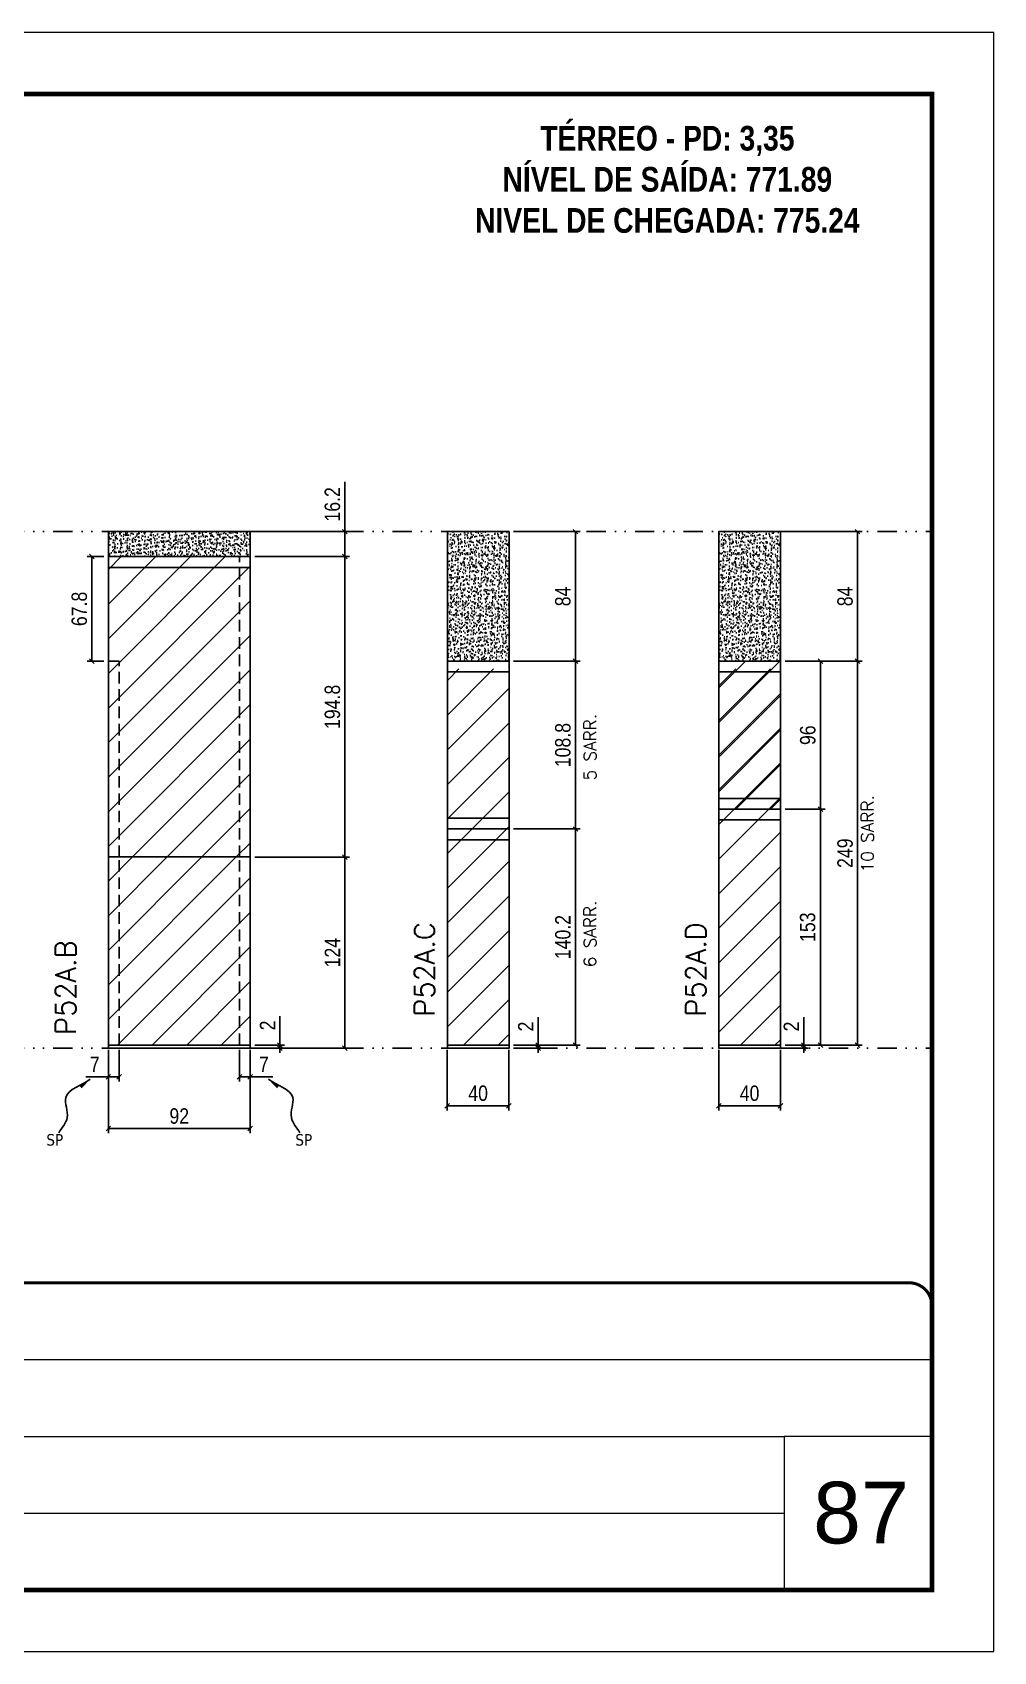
# Model space of a CAD drawing. Extents: x 2949 to 9203, y -16089 to 12527.
# Drawn here: x 6994 to 7618, y -12643 to -11593 of the extents above; entities that cross this region are included whole.
import ezdxf

# ---------------------------------------------------------------- set-up
doc = ezdxf.new("R2010")
doc.units = 0
for name, pattern in [('CONTINUO', [0]), ('DASHED', [0.75, 0.5, -0.25]), ('DIVIDE2', [0.625, 0.25, -0.125, 0, -0.125, 0, -0.125]), ('HIDDEN', [0.375, 0.25, -0.125])]:
    doc.linetypes.add(name, pattern=pattern)
for name, color, linetype, lineweight in [('CARIMBO', 255, 'Continuous', 9), ('Folhas', 255, 'Continuous', 9), ('Hachura', 251, 'Continuous', 9), ('SARRAFO DE PRESSAO', 251, 'DASHED', 9), ('Texto Seção', 7, 'Continuous', 15)]:
    doc.layers.add(name, color=color, linetype=linetype, lineweight=lineweight)
for name, color, linetype in [('COTA', 241, 'Continuous'), ('NOMENCLATURA', 7, 'Continuous'), ('Nível', 160, 'Continuous'), ('Painéis', 200, 'Continuous'), ('Romaneio', 10, 'Continuous'), ('SARR_2.2x7', 40, 'Continuous'), ('Sarrafo de Pressão', 42, 'HIDDEN'), ('texto', 7, 'Continuous')]:
    doc.layers.add(name, color=color, linetype=linetype)
doc.styles.add('ARIAL', font='arial.ttf')
doc.styles.add('COTA TECNICA', font='techl___.ttf', dxfattribs={"height": 10})
doc.styles.add('COTA TECNICA-50', font='techl___.ttf', dxfattribs={"height": 10})
doc.styles.add('REGUA-120', font='ROMANS.shx', dxfattribs={"height": 15})
doc.styles.add('ROMANC', font='techb___.ttf', dxfattribs={"height": 2.5})
doc.styles.add('ROMANS', font='romans.shx')
doc.styles.get("Standard").update_dxf_attribs({"font": 'arial.ttf'})
doc.dimstyles.new('COTA PAINEL-50', dxfattribs={"dimtxt": 10, "dimasz": 3, "dimexe": 3, "dimexo": 3, "dimgap": 3, "dimtad": 1, "dimdec": 1, "dimzin": 12, "dimdsep": 46, "dimtxsty": 'COTA TECNICA-50', "dimblk1": 'OBLIQUE', "dimblk2": 'OBLIQUE', "dimsah": 1, "dimcen": 0.9, "dimclrd": 4, "dimclre": 4, "dimclrt": 240, "dimadec": 1, "dimazin": 3, "dimtfac": 1, "dimtdec": 1, "dimtmove": 0, "dimatfit": 3, "dimfxl": 1, "dimtolj": 1, "dimtzin": 12, "dimarcsym": 0})
doc.dimstyles.new('PAINEL', dxfattribs={"dimtxt": 10, "dimasz": 3, "dimexe": 3, "dimexo": 3, "dimgap": 3, "dimtad": 1, "dimdec": 1, "dimzin": 12, "dimdsep": 46, "dimtxsty": 'COTA TECNICA', "dimblk1": 'OBLIQUE', "dimblk2": 'OBLIQUE', "dimsah": 1, "dimcen": 0.9, "dimclrd": 4, "dimclre": 4, "dimclrt": 240, "dimadec": 1, "dimazin": 3, "dimtfac": 1, "dimtdec": 1, "dimtmove": 0, "dimatfit": 3, "dimfxl": 1, "dimtolj": 1, "dimtzin": 12, "dimarcsym": 0})
doc.dimstyles.get("Standard").update_dxf_attribs({"dimtxt": 0.18, "dimasz": 0.18, "dimexe": 0.18, "dimexo": 0.0625, "dimgap": 0.09, "dimtad": 0, "dimtih": 1, "dimtoh": 1, "dimdec": 4, "dimzin": 0, "dimdsep": 46, "dimtxsty": 'Standard', "dimcen": 0.09, "dimadec": 0, "dimazin": 0, "dimtfac": 1, "dimtdec": 4, "dimtofl": 0, "dimtmove": 0, "dimatfit": 3, "dimfxl": 1, "dimtolj": 1, "dimtzin": 0, "dimarcsym": 0})
pattern_1 = [(45, (-127683.967, -38793.522), (-11.2253202, 11.2253202), [])]

# ---------------------------------------------------------------- blocks, each defined once
blk = doc.blocks.new('9999999999')
at = {"color": 30, "linetype": 'CONTINUO'}
for p, q in [((98564.6, 34379.6), (99584, 34379.6)), ((98564.6, 34329.8), (99488, 34329.8)), ((99584, 34329.8), (99488, 34329.8)), ((99488, 34329.8), (99488, 34230.2)), ((98564.6, 34280), (99488, 34280))]:
    blk.add_line(p, q, dxfattribs=at)
at = {"color": 30, "linetype": 'CONTINUO', "const_width": 2}
blk.add_lwpolyline([(99584, 34230.2), (99584, 34414.4, 0.414214), (99569, 34429.4), (98229, 34429.4, 0.414214), (98214, 34414.4), (98214, 34245.2, 0.414214), (98229, 34230.2), (99584, 34230.2)], format="xyb", dxfattribs=at)
at = {"layer": 'Folhas'}
blk.add_lwpolyline([(98139, 34190.2), (99624, 34190.2), (99624, 35240.2), (98139, 35240.2)], close=True, dxfattribs=at)
at = {"layer": 'Folhas', "color": 30, "const_width": 3}
blk.add_lwpolyline([(98214, 34230.2), (99584, 34230.2), (99584, 35200.2), (98214, 35200.2)], close=True, dxfattribs=at)
blk = doc.blocks.new('_Oblique')
at = {"color": 0, "linetype": 'ByBlock', "lineweight": -2}
blk.add_line((-0.5, -0.5), (0.5, 0.5), dxfattribs=at)
blk = doc.blocks.new('*D3089')
at = {"layer": 'COTA', "color": 4, "lineweight": -2, "transparency": 16777216}
for p, q in [((7263.1, -12253.1), (7263.1, -12292.4)), ((7303.1, -12253.1), (7303.1, -12292.4)), ((7263.1, -12289.4), (7303.1, -12289.4))]:
    blk.add_line(p, q, dxfattribs=at)
at = {"layer": 'Defpoints', "color": 0, "transparency": 16777216}
for p in [(7263.1, -12250.1), (7303.1, -12250.1), (7303.1, -12289.4)]:
    blk.add_point(p, dxfattribs=at)
at = {"layer": 'COTA', "color": 4, "lineweight": -2, "transparency": 16777216, "xscale": 3, "yscale": 3, "zscale": 3, "rotation": 180}
blk.add_blockref('_Oblique', (7263.1, -12289.4), dxfattribs=at)
at = {"layer": 'COTA', "color": 4, "lineweight": -2, "transparency": 16777216, "xscale": 3, "yscale": 3, "zscale": 3}
blk.add_blockref('_Oblique', (7303.1, -12289.4), dxfattribs=at)
at = {"layer": 'COTA', "color": 240, "transparency": 16777216, "insert": (7283.1, -12281.3), "char_height": 10, "attachment_point": 5, "style": 'COTA TECNICA'}
blk.add_mtext('\\A1;40', dxfattribs=at)
blk = doc.blocks.new('*D3090')
at = {"layer": 'COTA', "color": 4, "lineweight": -2, "transparency": 16777216}
for p, q in [((7322, -12250.1), (7322, -12231.9)), ((7306.1, -12250.1), (7325, -12250.1)), ((7306.1, -12252.1), (7325, -12252.1)), ((7322, -12252.1), (7322, -12250.1)), ((7322, -12252.1), (7322, -12255.1))]:
    blk.add_line(p, q, dxfattribs=at)
at = {"layer": 'Defpoints', "color": 0, "transparency": 16777216}
for p in [(7303.1, -12250.1), (7303.1, -12252.1), (7322, -12250.1)]:
    blk.add_point(p, dxfattribs=at)
at = {"layer": 'COTA', "color": 4, "lineweight": -2, "transparency": 16777216, "xscale": 3, "yscale": 3, "zscale": 3}
for p, rotation in [((7322, -12250.1), 270), ((7322, -12252.1), 90)]:
    blk.add_blockref('_Oblique', p, dxfattribs=dict(at, rotation=rotation))
at = {"layer": 'COTA', "color": 240, "transparency": 16777216, "insert": (7314, -12238), "char_height": 10, "attachment_point": 5, "rotation": 90, "style": 'COTA TECNICA-50'}
blk.add_mtext('\\A1;2', dxfattribs=at)
blk = doc.blocks.new('*D3102')
at = {"layer": 'COTA', "color": 4, "linetype": 'ByBlock', "lineweight": -2, "transparency": 16777216}
for p, q in [((7306.1, -12109.9), (7349.2, -12109.9)), ((7346.2, -12250.1), (7346.2, -12109.9)), ((7306.1, -12250.1), (7349.2, -12250.1))]:
    blk.add_line(p, q, dxfattribs=at)
at = {"layer": 'Defpoints', "color": 0, "linetype": 'ByBlock', "transparency": 16777216}
for p in [(7303.1, -12109.9), (7346.2, -12109.9), (7303.1, -12250.1)]:
    blk.add_point(p, dxfattribs=at)
at = {"layer": 'COTA', "color": 4, "linetype": 'ByBlock', "lineweight": -2, "transparency": 16777216, "xscale": 3, "yscale": 3, "zscale": 3}
for p, rotation in [((7346.2, -12109.9), 90), ((7346.2, -12250.1), 270)]:
    blk.add_blockref('_Oblique', p, dxfattribs=dict(at, rotation=rotation))
at = {"layer": 'COTA', "color": 240, "linetype": 'ByBlock', "transparency": 16777216, "insert": (7338.1, -12180), "char_height": 10, "attachment_point": 5, "rotation": 90, "style": 'COTA TECNICA'}
blk.add_mtext('\\A1;140.2', dxfattribs=at)
blk = doc.blocks.new('*D3091')
at = {"layer": 'COTA', "color": 4, "lineweight": -2, "transparency": 16777216}
for p, q in [((7439.2, -12253.1), (7439.2, -12292.4)), ((7479.2, -12253.1), (7479.2, -12292.4)), ((7439.2, -12289.4), (7479.2, -12289.4))]:
    blk.add_line(p, q, dxfattribs=at)
at = {"layer": 'Defpoints', "color": 0, "transparency": 16777216}
for p in [(7439.2, -12250.1), (7479.2, -12250.1), (7479.2, -12289.4)]:
    blk.add_point(p, dxfattribs=at)
at = {"layer": 'COTA', "color": 4, "lineweight": -2, "transparency": 16777216, "xscale": 3, "yscale": 3, "zscale": 3, "rotation": 180}
blk.add_blockref('_Oblique', (7439.2, -12289.4), dxfattribs=at)
at = {"layer": 'COTA', "color": 4, "lineweight": -2, "transparency": 16777216, "xscale": 3, "yscale": 3, "zscale": 3}
blk.add_blockref('_Oblique', (7479.2, -12289.4), dxfattribs=at)
at = {"layer": 'COTA', "color": 240, "transparency": 16777216, "insert": (7459.2, -12281.3), "char_height": 10, "attachment_point": 5, "style": 'COTA TECNICA'}
blk.add_mtext('\\A1;40', dxfattribs=at)
blk = doc.blocks.new('*D3092')
at = {"layer": 'COTA', "color": 4, "lineweight": -2, "transparency": 16777216}
for p, q in [((7494.3, -12250.1), (7494.3, -12231.9)), ((7482.2, -12250.1), (7497.3, -12250.1)), ((7482.2, -12252.1), (7497.3, -12252.1)), ((7494.3, -12252.1), (7494.3, -12250.1)), ((7494.3, -12252.1), (7494.3, -12255.1))]:
    blk.add_line(p, q, dxfattribs=at)
at = {"layer": 'Defpoints', "color": 0, "transparency": 16777216}
for p in [(7479.2, -12250.1), (7479.2, -12252.1), (7494.3, -12250.1)]:
    blk.add_point(p, dxfattribs=at)
at = {"layer": 'COTA', "color": 4, "lineweight": -2, "transparency": 16777216, "xscale": 3, "yscale": 3, "zscale": 3}
for p, rotation in [((7494.3, -12250.1), 270), ((7494.3, -12252.1), 90)]:
    blk.add_blockref('_Oblique', p, dxfattribs=dict(at, rotation=rotation))
at = {"layer": 'COTA', "color": 240, "transparency": 16777216, "insert": (7486.3, -12238), "char_height": 10, "attachment_point": 5, "rotation": 90, "style": 'COTA TECNICA-50'}
blk.add_mtext('\\A1;2', dxfattribs=at)
blk = doc.blocks.new('*D3103')
at = {"layer": 'COTA', "color": 4, "linetype": 'ByBlock', "lineweight": -2, "transparency": 16777216}
for p, q in [((7482.2, -12001.1), (7532.3, -12001.1)), ((7529.3, -12250.1), (7529.3, -12001.1)), ((7482.2, -12250.1), (7532.3, -12250.1))]:
    blk.add_line(p, q, dxfattribs=at)
at = {"layer": 'Defpoints', "color": 0, "linetype": 'ByBlock', "transparency": 16777216}
for p in [(7479.2, -12001.1), (7529.3, -12001.1), (7479.2, -12250.1)]:
    blk.add_point(p, dxfattribs=at)
at = {"layer": 'COTA', "color": 4, "linetype": 'ByBlock', "lineweight": -2, "transparency": 16777216, "xscale": 3, "yscale": 3, "zscale": 3}
for p, rotation in [((7529.3, -12001.1), 90), ((7529.3, -12250.1), 270)]:
    blk.add_blockref('_Oblique', p, dxfattribs=dict(at, rotation=rotation))
at = {"layer": 'COTA', "color": 240, "linetype": 'ByBlock', "transparency": 16777216, "insert": (7521.2, -12125.6), "char_height": 10, "attachment_point": 5, "rotation": 90, "style": 'COTA TECNICA'}
blk.add_mtext('\\A1;249', dxfattribs=at)
blk = doc.blocks.new('*D3104')
at = {"layer": 'COTA', "color": 4, "linetype": 'ByBlock', "lineweight": -2, "transparency": 16777216}
for p, q in [((7482.2, -12097.1), (7508.2, -12097.1)), ((7505.2, -12250.1), (7505.2, -12097.1)), ((7482.2, -12250.1), (7508.2, -12250.1))]:
    blk.add_line(p, q, dxfattribs=at)
at = {"layer": 'Defpoints', "color": 0, "linetype": 'ByBlock', "transparency": 16777216}
for p in [(7479.2, -12097.1), (7505.2, -12097.1), (7479.2, -12250.1)]:
    blk.add_point(p, dxfattribs=at)
at = {"layer": 'COTA', "color": 4, "linetype": 'ByBlock', "lineweight": -2, "transparency": 16777216, "xscale": 3, "yscale": 3, "zscale": 3}
for p, rotation in [((7505.2, -12097.1), 90), ((7505.2, -12250.1), 270)]:
    blk.add_blockref('_Oblique', p, dxfattribs=dict(at, rotation=rotation))
at = {"layer": 'COTA', "color": 240, "linetype": 'ByBlock', "transparency": 16777216, "insert": (7496.9, -12173.6), "char_height": 10, "attachment_point": 5, "rotation": 90, "style": 'COTA TECNICA'}
blk.add_mtext('\\A1;153', dxfattribs=at)
blk = doc.blocks.new('*D3105')
at = {"layer": 'COTA', "color": 4, "linetype": 'ByBlock', "lineweight": -2, "transparency": 16777216}
for p, q in [((7482.2, -12001.1), (7508.2, -12001.1)), ((7505.2, -12097.1), (7505.2, -12001.1)), ((7482.2, -12097.1), (7508.2, -12097.1))]:
    blk.add_line(p, q, dxfattribs=at)
at = {"layer": 'Defpoints', "color": 0, "linetype": 'ByBlock', "transparency": 16777216}
for p in [(7479.2, -12001.1), (7505.2, -12001.1), (7479.2, -12097.1)]:
    blk.add_point(p, dxfattribs=at)
at = {"layer": 'COTA', "color": 4, "linetype": 'ByBlock', "lineweight": -2, "transparency": 16777216, "xscale": 3, "yscale": 3, "zscale": 3}
for p, rotation in [((7505.2, -12001.1), 90), ((7505.2, -12097.1), 270)]:
    blk.add_blockref('_Oblique', p, dxfattribs=dict(at, rotation=rotation))
at = {"layer": 'COTA', "color": 240, "linetype": 'ByBlock', "transparency": 16777216, "insert": (7497, -12049.1), "char_height": 10, "attachment_point": 5, "rotation": 90, "style": 'COTA TECNICA'}
blk.add_mtext('\\A1;96', dxfattribs=at)
blk = doc.blocks.new('*D3093')
at = {"layer": 'COTA', "color": 4, "lineweight": -2, "transparency": 16777216}
for p, q in [((7043.2, -12253.1), (7043.2, -12307.2)), ((7135.2, -12253.1), (7135.2, -12307.2)), ((7043.2, -12304.2), (7135.2, -12304.2))]:
    blk.add_line(p, q, dxfattribs=at)
at = {"layer": 'Defpoints', "color": 0, "transparency": 16777216}
for p in [(7043.2, -12250.1), (7135.2, -12250.1), (7135.2, -12304.2)]:
    blk.add_point(p, dxfattribs=at)
at = {"layer": 'COTA', "color": 4, "lineweight": -2, "transparency": 16777216, "xscale": 3, "yscale": 3, "zscale": 3, "rotation": 180}
blk.add_blockref('_Oblique', (7043.2, -12304.2), dxfattribs=at)
at = {"layer": 'COTA', "color": 4, "lineweight": -2, "transparency": 16777216, "xscale": 3, "yscale": 3, "zscale": 3}
blk.add_blockref('_Oblique', (7135.2, -12304.2), dxfattribs=at)
at = {"layer": 'COTA', "color": 240, "transparency": 16777216, "insert": (7089.2, -12296.1), "char_height": 10, "attachment_point": 5, "style": 'COTA TECNICA'}
blk.add_mtext('\\A1;92', dxfattribs=at)
blk = doc.blocks.new('*D3094')
at = {"layer": 'COTA', "color": 4, "lineweight": -2, "transparency": 16777216}
for p, q in [((7128.2, -12253.1), (7128.2, -12273.6)), ((7135.2, -12255.1), (7135.2, -12273.6)), ((7128.2, -12270.6), (7135.2, -12270.6)), ((7135.2, -12270.6), (7150, -12270.6))]:
    blk.add_line(p, q, dxfattribs=at)
at = {"layer": 'Defpoints', "color": 0, "transparency": 16777216}
for p in [(7128.2, -12250.1), (7135.2, -12252.1), (7135.2, -12270.6)]:
    blk.add_point(p, dxfattribs=at)
at = {"layer": 'COTA', "color": 4, "lineweight": -2, "transparency": 16777216, "xscale": 3, "yscale": 3, "zscale": 3, "rotation": 180}
blk.add_blockref('_Oblique', (7128.2, -12270.6), dxfattribs=at)
at = {"layer": 'COTA', "color": 4, "lineweight": -2, "transparency": 16777216, "xscale": 3, "yscale": 3, "zscale": 3}
blk.add_blockref('_Oblique', (7135.2, -12270.6), dxfattribs=at)
at = {"layer": 'COTA', "color": 240, "transparency": 16777216, "insert": (7144.1, -12262.5), "char_height": 10, "attachment_point": 5, "style": 'COTA TECNICA-50'}
blk.add_mtext('\\A1;7', dxfattribs=at)
blk = doc.blocks.new('*D3095')
at = {"layer": 'COTA', "color": 4, "lineweight": -2, "transparency": 16777216}
for p, q in [((7050.2, -12253.1), (7050.2, -12273.6)), ((7043.2, -12255.1), (7043.2, -12273.6)), ((7043.2, -12270.6), (7028.5, -12270.6)), ((7050.2, -12270.6), (7043.2, -12270.6))]:
    blk.add_line(p, q, dxfattribs=at)
at = {"layer": 'Defpoints', "color": 0, "transparency": 16777216}
for p in [(7043.2, -12252.1), (7050.2, -12250.1), (7043.2, -12270.6)]:
    blk.add_point(p, dxfattribs=at)
at = {"layer": 'COTA', "color": 4, "lineweight": -2, "transparency": 16777216, "xscale": 3, "yscale": 3, "zscale": 3, "rotation": 180}
blk.add_blockref('_Oblique', (7043.2, -12270.6), dxfattribs=at)
at = {"layer": 'COTA', "color": 4, "lineweight": -2, "transparency": 16777216, "xscale": 3, "yscale": 3, "zscale": 3}
blk.add_blockref('_Oblique', (7050.2, -12270.6), dxfattribs=at)
at = {"layer": 'COTA', "color": 240, "transparency": 16777216, "insert": (7034.4, -12262.5), "char_height": 10, "attachment_point": 5, "style": 'COTA TECNICA-50'}
blk.add_mtext('\\A1;7', dxfattribs=at)
blk = doc.blocks.new('*D3096')
at = {"layer": 'Defpoints', "color": 0, "linetype": 'ByBlock', "transparency": 16777216}
for p in [(7135.2, -12128.1), (7196.7, -12128.1), (7135.2, -12252.1)]:
    blk.add_point(p, dxfattribs=at)
at = {"layer": 'Romaneio', "color": 4, "linetype": 'ByBlock', "lineweight": -2, "transparency": 16777216}
for p, q in [((7138.2, -12128.1), (7199.7, -12128.1)), ((7196.7, -12252.1), (7196.7, -12128.1)), ((7138.2, -12252.1), (7199.7, -12252.1))]:
    blk.add_line(p, q, dxfattribs=at)
at = {"layer": 'Romaneio', "color": 4, "linetype": 'ByBlock', "lineweight": -2, "transparency": 16777216, "xscale": 3, "yscale": 3, "zscale": 3}
for p, rotation in [((7196.7, -12128.1), 90), ((7196.7, -12252.1), 270)]:
    blk.add_blockref('_Oblique', p, dxfattribs=dict(at, rotation=rotation))
at = {"layer": 'Romaneio', "color": 240, "linetype": 'ByBlock', "transparency": 16777216, "insert": (7188.6, -12190.1), "char_height": 10, "attachment_point": 5, "rotation": 90, "style": 'COTA TECNICA'}
blk.add_mtext('\\A1;124', dxfattribs=at)
blk = doc.blocks.new('*D3097')
at = {"layer": 'COTA', "color": 4, "lineweight": -2, "transparency": 16777216}
for p, q in [((7154.5, -12250.1), (7154.5, -12231.3)), ((7138.2, -12250.1), (7157.5, -12250.1)), ((7138.2, -12252.1), (7157.5, -12252.1)), ((7154.5, -12252.1), (7154.5, -12250.1)), ((7154.5, -12252.1), (7154.5, -12255.1))]:
    blk.add_line(p, q, dxfattribs=at)
at = {"layer": 'Defpoints', "color": 0, "transparency": 16777216}
for p in [(7135.2, -12250.1), (7135.2, -12252.1), (7154.5, -12252.1)]:
    blk.add_point(p, dxfattribs=at)
at = {"layer": 'COTA', "color": 4, "lineweight": -2, "transparency": 16777216, "xscale": 3, "yscale": 3, "zscale": 3}
for p, rotation in [((7154.5, -12250.1), 270), ((7154.5, -12252.1), 90)]:
    blk.add_blockref('_Oblique', p, dxfattribs=dict(at, rotation=rotation))
at = {"layer": 'COTA', "color": 240, "transparency": 16777216, "insert": (7146.5, -12237.3), "char_height": 10, "attachment_point": 5, "rotation": 90, "style": 'COTA TECNICA-50'}
blk.add_mtext('\\A1;2', dxfattribs=at)
blk = doc.blocks.new('*D3106')
at = {"layer": 'COTA', "color": 4, "linetype": 'ByBlock', "lineweight": -2, "transparency": 16777216}
for p, q in [((7138.2, -11933.3), (7199.7, -11933.3)), ((7196.7, -11933.3), (7196.7, -12128.1)), ((7138.2, -12128.1), (7199.7, -12128.1))]:
    blk.add_line(p, q, dxfattribs=at)
at = {"layer": 'Defpoints', "color": 0, "linetype": 'ByBlock', "transparency": 16777216}
for p in [(7135.2, -11933.3), (7135.2, -12128.1), (7196.7, -12128.1)]:
    blk.add_point(p, dxfattribs=at)
at = {"layer": 'COTA', "color": 4, "linetype": 'ByBlock', "lineweight": -2, "transparency": 16777216, "xscale": 3, "yscale": 3, "zscale": 3}
for p, rotation in [((7196.7, -11933.3), 90), ((7196.7, -12128.1), 270)]:
    blk.add_blockref('_Oblique', p, dxfattribs=dict(at, rotation=rotation))
at = {"layer": 'COTA', "color": 240, "linetype": 'ByBlock', "transparency": 16777216, "insert": (7188.6, -12030.7), "char_height": 10, "attachment_point": 5, "rotation": 90, "style": 'COTA TECNICA'}
blk.add_mtext('\\A1;194.8', dxfattribs=at)
blk = doc.blocks.new('*D3107')
at = {"layer": 'COTA', "color": 4, "linetype": 'ByBlock', "lineweight": -2, "transparency": 16777216}
for p, q in [((7196.7, -11917.1), (7196.7, -11884.8)), ((7138.2, -11917.1), (7199.7, -11917.1)), ((7196.7, -11933.3), (7196.7, -11917.1)), ((7138.2, -11933.3), (7199.7, -11933.3))]:
    blk.add_line(p, q, dxfattribs=at)
at = {"layer": 'Defpoints', "color": 0, "linetype": 'ByBlock', "transparency": 16777216}
for p in [(7135.2, -11917.1), (7135.2, -11933.3), (7196.7, -11933.3)]:
    blk.add_point(p, dxfattribs=at)
at = {"layer": 'COTA', "color": 4, "linetype": 'ByBlock', "lineweight": -2, "transparency": 16777216, "xscale": 3, "yscale": 3, "zscale": 3}
for p, rotation in [((7196.7, -11917.1), 90), ((7196.7, -11933.3), 270)]:
    blk.add_blockref('_Oblique', p, dxfattribs=dict(at, rotation=rotation))
at = {"layer": 'COTA', "color": 240, "linetype": 'ByBlock', "transparency": 16777216, "insert": (7188.6, -11899.4), "char_height": 10, "attachment_point": 5, "rotation": 90, "style": 'COTA TECNICA'}
blk.add_mtext('\\A1;16.2', dxfattribs=at)
blk = doc.blocks.new('*D3108')
at = {"layer": 'COTA', "color": 4, "lineweight": -2, "transparency": 16777216}
for p, q in [((7482.2, -11917.1), (7532.3, -11917.1)), ((7529.3, -12001.1), (7529.3, -11917.1)), ((7482.2, -12001.1), (7532.3, -12001.1))]:
    blk.add_line(p, q, dxfattribs=at)
at = {"layer": 'Defpoints', "color": 0, "transparency": 16777216}
for p in [(7479.2, -11917.1), (7529.3, -11917.1), (7479.2, -12001.1)]:
    blk.add_point(p, dxfattribs=at)
at = {"layer": 'COTA', "color": 4, "lineweight": -2, "transparency": 16777216, "xscale": 3, "yscale": 3, "zscale": 3}
for p, rotation in [((7529.3, -11917.1), 90), ((7529.3, -12001.1), 270)]:
    blk.add_blockref('_Oblique', p, dxfattribs=dict(at, rotation=rotation))
at = {"layer": 'COTA', "color": 240, "transparency": 16777216, "insert": (7521.2, -11959.1), "char_height": 10, "attachment_point": 5, "rotation": 90, "style": 'COTA TECNICA-50'}
blk.add_mtext('\\A1;84', dxfattribs=at)
blk = doc.blocks.new('*D3109')
at = {"layer": 'COTA', "color": 4, "lineweight": -2, "transparency": 16777216}
for p, q in [((7306.1, -11917.1), (7349.2, -11917.1)), ((7346.2, -12001.1), (7346.2, -11917.1)), ((7306.1, -12001.1), (7349.2, -12001.1))]:
    blk.add_line(p, q, dxfattribs=at)
at = {"layer": 'Defpoints', "color": 0, "transparency": 16777216}
for p in [(7303.1, -11917.1), (7346.2, -11917.1), (7303.1, -12001.1)]:
    blk.add_point(p, dxfattribs=at)
at = {"layer": 'COTA', "color": 4, "lineweight": -2, "transparency": 16777216, "xscale": 3, "yscale": 3, "zscale": 3}
for p, rotation in [((7346.2, -11917.1), 90), ((7346.2, -12001.1), 270)]:
    blk.add_blockref('_Oblique', p, dxfattribs=dict(at, rotation=rotation))
at = {"layer": 'COTA', "color": 240, "transparency": 16777216, "insert": (7338.1, -11959.1), "char_height": 10, "attachment_point": 5, "rotation": 90, "style": 'COTA TECNICA-50'}
blk.add_mtext('\\A1;84', dxfattribs=at)
blk = doc.blocks.new('*D3110')
at = {"layer": 'COTA', "color": 4, "linetype": 'ByBlock', "lineweight": -2, "transparency": 16777216}
for p, q in [((7306.1, -12001.1), (7349.2, -12001.1)), ((7346.2, -12109.9), (7346.2, -12001.1)), ((7306.1, -12109.9), (7349.2, -12109.9))]:
    blk.add_line(p, q, dxfattribs=at)
at = {"layer": 'Defpoints', "color": 0, "linetype": 'ByBlock', "transparency": 16777216}
for p in [(7303.1, -12001.1), (7346.2, -12001.1), (7303.1, -12109.9)]:
    blk.add_point(p, dxfattribs=at)
at = {"layer": 'COTA', "color": 4, "linetype": 'ByBlock', "lineweight": -2, "transparency": 16777216, "xscale": 3, "yscale": 3, "zscale": 3}
for p, rotation in [((7346.2, -12001.1), 90), ((7346.2, -12109.9), 270)]:
    blk.add_blockref('_Oblique', p, dxfattribs=dict(at, rotation=rotation))
at = {"layer": 'COTA', "color": 240, "linetype": 'ByBlock', "transparency": 16777216, "insert": (7338.1, -12055.5), "char_height": 10, "attachment_point": 5, "rotation": 90, "style": 'COTA TECNICA'}
blk.add_mtext('\\A1;108.8', dxfattribs=at)
blk = doc.blocks.new('*D3111')
at = {"layer": 'COTA', "color": 4, "lineweight": -2, "transparency": 16777216}
for p, q in [((7040.2, -11933.3), (7029.5, -11933.3)), ((7032.5, -11933.3), (7032.5, -12001.1)), ((7040.2, -12001.1), (7029.5, -12001.1))]:
    blk.add_line(p, q, dxfattribs=at)
at = {"layer": 'Defpoints', "color": 0, "transparency": 16777216}
for p in [(7043.2, -11933.3), (7032.5, -12001.1), (7043.2, -12001.1)]:
    blk.add_point(p, dxfattribs=at)
at = {"layer": 'COTA', "color": 4, "lineweight": -2, "transparency": 16777216, "xscale": 3, "yscale": 3, "zscale": 3}
for p, rotation in [((7032.5, -11933.3), 90), ((7032.5, -12001.1), 270)]:
    blk.add_blockref('_Oblique', p, dxfattribs=dict(at, rotation=rotation))
at = {"layer": 'COTA', "color": 240, "transparency": 16777216, "insert": (7024.4, -11967.2), "char_height": 10, "attachment_point": 5, "rotation": 90, "style": 'COTA TECNICA-50'}
blk.add_mtext('\\A1;67.8', dxfattribs=at)

msp = doc.modelspace()

# ---------------------------------------------------------------- hatches: boundary and pattern name
at = {"layer": 'COTA', "linetype": 'ByBlock'}
h = msp.add_hatch(dxfattribs=at)
h.set_pattern_fill('AR-CONC', color=256, scale=0.03)
h.set_pattern_definition([(50, (-126085.4665, -38803.722), (5.46554007, -0.47817257), [0.5715, -6.2865]), (355, (-126085.4665, -38803.722), (-1.05730264, 5.73170536), [0.4572, -5.02921753]), (100.4514447, (-126085.011, -38803.762), (4.40823741, 5.25353256), [0.48570026, -5.34270734]), (46.1842, (-126085.4665, -38802.198), (8.13237123, -1.26126984), [0.85725, -9.42975]), (96.6355576, (-126084.789, -38802.303), (7.122124, 7.42278374), [0.7285507, -8.01406824]), (351.184151, (-126085.4665, -38802.198), (7.122124, 7.42278374), [0.685799, -7.54379196]), (21, (-126084.7045, -38802.579), (4.54843174, -3.06795595), [0.5715, -6.2865]), (326, (-126084.7045, -38802.579), (1.85406085, 5.52563898), [0.4572, -5.0292]), (71.451445, (-126084.3255, -38802.8347), (6.40249258, 2.45768307), [0.48570026, -5.34269813]), (37.5, (-126085.4665, -38803.722), (0.092658098, 2.536651166), [0, -4.96824, 0, -5.1054, 0, -5.04825]), (7.5, (-126085.4665, -38803.722), (2.004589875, 3.005417245), [0, -2.91084, 0, -4.85394, 0, -1.92405]), (327.5, (-126087.1658, -38803.722), (4.067717855, -0.17186232), [0, -1.905, 0, -5.9436, 0, -7.8867]), (317.5, (-126087.9278, -38803.722), (4.44387544, 0.76279473), [0, -2.4765, 0, -3.94716, 0, -5.6007])])
h.paths.add_polyline_path([(7135.23, -11933.26), (7135.23, -11917.06), (7043.23, -11917.06), (7043.23, -11933.26)])
h = msp.add_hatch(dxfattribs=at)
h.set_pattern_fill('AR-CONC', color=256, scale=0.03)
h.set_pattern_definition([(50, (-176.057, -91), (5.46554, -0.4781726), [0.5715, -6.2865]), (355, (-176.057, -91), (-1.0573026, 5.7317054), [0.4572, -5.0292175]), (100.451445, (-175.6014, -91.04), (4.4082374, 5.2535326), [0.4857003, -5.3427073]), (46.1842, (-176.057, -89.476), (8.1323712, -1.2612698), [0.85725, -9.42975]), (96.63556, (-175.379, -89.581), (7.122124, 7.4227837), [0.7285507, -8.014068]), (351.18415, (-176.057, -89.476), (7.122124, 7.4227837), [0.685799, -7.543792]), (21, (-175.295, -89.857), (4.5484317, -3.067956), [0.5715, -6.2865]), (326, (-175.295, -89.857), (1.8540609, 5.525639), [0.4572, -5.0292]), (71.451445, (-174.916, -90.1127), (6.4024926, 2.457683), [0.4857003, -5.3426981]), (37.5, (-176.0568, -91), (0.0926581, 2.53665117), [0, -4.96824, 0, -5.1054, 0, -5.04825]), (7.5, (-176.0568, -91), (2.0045899, 3.00541724), [0, -2.91084, 0, -4.85394, 0, -1.92405]), (327.5, (-177.756, -91), (4.06771786, -0.17186232), [0, -1.905, 0, -5.9436, 0, -7.8867]), (317.5, (-178.518, -91), (4.4438754, 0.7627947), [0, -2.4765, 0, -3.94716, 0, -5.6007])])
h.paths.add_polyline_path([(7303.13, -11917.06), (7263.13, -11917.06), (7263.13, -12001.06), (7303.13, -12001.06)])
h = msp.add_hatch(dxfattribs=at)
h.set_pattern_fill('AR-CONC', color=256, scale=0.03)
h.set_pattern_definition([(50, (0, -91), (5.46554, -0.4781726), [0.5715, -6.2865]), (355, (0, -91), (-1.0573026, 5.7317054), [0.4572, -5.0292175]), (100.451445, (0.4555, -91.04), (4.4082374, 5.2535326), [0.4857003, -5.3427073]), (46.1842, (0, -89.476), (8.1323712, -1.2612698), [0.85725, -9.42975]), (96.63556, (0.678, -89.581), (7.122124, 7.4227837), [0.7285507, -8.014068]), (351.18415, (0, -89.476), (7.122124, 7.4227837), [0.685799, -7.543792]), (21, (0.762, -89.857), (4.5484317, -3.067956), [0.5715, -6.2865]), (326, (0.762, -89.857), (1.8540609, 5.525639), [0.4572, -5.0292]), (71.451445, (1.141, -90.1127), (6.4024926, 2.457683), [0.4857003, -5.3426981]), (37.5, (0, -91), (0.0926581, 2.53665117), [0, -4.96824, 0, -5.1054, 0, -5.04825]), (7.5, (0, -91), (2.0045899, 3.00541724), [0, -2.91084, 0, -4.85394, 0, -1.92405]), (327.5, (-1.6993, -91), (4.06771786, -0.17186232), [0, -1.905, 0, -5.9436, 0, -7.8867]), (317.5, (-2.4613, -91), (4.4438754, 0.7627947), [0, -2.4765, 0, -3.94716, 0, -5.6007])])
h.paths.add_polyline_path([(7479.18, -11917.06), (7439.18, -11917.06), (7439.18, -12001.06), (7479.18, -12001.06)])
at = {"layer": 'Hachura', "linetype": 'ByBlock'}
h = msp.add_hatch(dxfattribs=at)
h.set_pattern_fill('ANSI31', color=256, scale=5)
h.set_pattern_definition(pattern_1)
h.paths.add_polyline_path([(7135.23, -11974.06), (7135.23, -11933.26), (7043.23, -11933.26), (7043.23, -12128.06), (7135.23, -12128.06)])
h = msp.add_hatch(dxfattribs=at)
h.set_pattern_fill('ANSI31', color=256, scale=5)
h.set_pattern_definition([(45, (-127683.967, -38884.522), (-11.2253202, 11.2253202), [])])
h.paths.add_polyline_path([(7439.18, -12097.06), (7479.18, -12097.06), (7479.18, -12001.06), (7439.18, -12001.06)])
h = msp.add_hatch(dxfattribs=at)
h.set_pattern_fill('ANSI31', color=256, scale=5)
h.set_pattern_definition(pattern_1)
h.paths.add_polyline_path([(7303.13, -12006.06), (7263.13, -12006.06), (7263.13, -12250.06), (7303.13, -12250.06)])
h = msp.add_hatch(dxfattribs=at)
h.set_pattern_fill('ANSI31', color=256, scale=5)
h.set_pattern_definition(pattern_1)
h.paths.add_polyline_path([(7479.18, -12006.06), (7439.18, -12006.06), (7439.18, -12250.06), (7479.18, -12250.06)])
h = msp.add_hatch(dxfattribs=at)
h.set_pattern_fill('ANSI31', color=256, scale=5)
h.set_pattern_definition(pattern_1)
h.paths.add_polyline_path([(7135.23, -12128.06), (7043.23, -12128.06), (7043.23, -12250.06), (7135.23, -12250.06)])

# ---------------------------------------------------------------- linework, layer by layer
at = {"layer": 'COTA', "linetype": 'ByBlock'}
for p, q in [((7263.13, -12001.06), (7263.13, -11917.06)), ((7263.13, -11917.06), (7303.13, -11917.06)), ((7303.13, -11917.06), (7303.13, -12001.06)), ((7439.18, -12001.06), (7439.18, -11917.06)), ((7439.18, -11917.06), (7479.18, -11917.06)), ((7479.18, -11917.06), (7479.18, -12001.06))]:
    msp.add_line(p, q, dxfattribs=at)
msp.add_lwpolyline([(7135.23, -11933.26), (7043.23, -11933.26), (7043.23, -11917.06), (7135.23, -11917.06)], close=True, dxfattribs=at)
at = {"layer": 'Nível', "color": 4, "linetype": 'DIVIDE2', "ltscale": 50}
for p, q in [((6567.19, -11917.06), (7577.53, -11917.06)), ((6567.19, -12252.06), (7577.53, -12252.06))]:
    msp.add_line(p, q, dxfattribs=at)
at = {"layer": 'Painéis', "linetype": 'ByBlock'}
for p, q in [((7043.23, -11933.26), (7043.23, -12252.06)), ((7043.23, -11933.26), (7135.23, -11933.26)), ((7135.23, -11974.06), (7135.23, -11933.26)), ((7135.23, -11974.06), (7135.23, -12252.06)), ((7043.23, -12128.06), (7135.23, -12128.06)), ((7043.23, -12128.06), (7135.23, -12128.06)), ((7043.23, -12250.06), (7135.23, -12250.06)), ((7043.23, -12252.06), (7135.23, -12252.06))]:
    msp.add_line(p, q, dxfattribs=at)
at = {"layer": 'Painéis'}
for p, q in [((7043.23, -11933.26), (7135.23, -11933.26)), ((7135.23, -11933.26), (7043.23, -11933.26)), ((7043.23, -11933.26), (7043.23, -11933.26)), ((7135.23, -11933.26), (7135.23, -11933.26)), ((7439.18, -12001.06), (7479.18, -12001.06)), ((7439.18, -12097.06), (7479.18, -12097.06))]:
    msp.add_line(p, q, dxfattribs=at)
for points in [[(7263.13, -12109.86), (7303.13, -12109.86), (7303.13, -12001.06), (7263.13, -12001.06)], [(7439.18, -12250.06), (7479.18, -12250.06), (7479.18, -12001.06), (7439.18, -12001.06)], [(7439.18, -12001.06), (7479.18, -12001.06), (7479.18, -12001.06), (7439.18, -12001.06)], [(7263.13, -12250.06), (7303.13, -12250.06), (7303.13, -12109.86), (7263.13, -12109.86)], [(7263.13, -12250.06), (7303.13, -12250.06), (7303.13, -12252.06), (7263.13, -12252.06)], [(7439.18, -12250.06), (7479.18, -12250.06), (7479.18, -12252.06), (7439.18, -12252.06)]]:
    msp.add_lwpolyline(points, close=True, dxfattribs=at)
at = {"layer": 'SARR_2.2x7'}
for p, q in [((7043.23, -11940.26), (7135.23, -11940.26)), ((7303.13, -12008.06), (7263.13, -12008.06)), ((7439.18, -12008.06), (7479.18, -12008.06)), ((7439.18, -12090.06), (7479.18, -12090.06)), ((7263.13, -12102.86), (7303.13, -12102.86)), ((7439.18, -12104.06), (7479.18, -12104.06)), ((7263.13, -12116.86), (7303.13, -12116.86))]:
    msp.add_line(p, q, dxfattribs=at)
at = {"layer": 'Sarrafo de Pressão', "ltscale": 30}
for p, q in [((7050.23, -11933.26), (7050.23, -11933.26)), ((7128.23, -12128.06), (7128.23, -11933.26)), ((7128.23, -11933.26), (7128.23, -11933.26)), ((7043.23, -12001.06), (7050.23, -12001.06)), ((7050.23, -12128.06), (7050.23, -12001.06)), ((7050.23, -12250.06), (7050.23, -12128.06)), ((7128.23, -12250.06), (7128.23, -12128.06))]:
    msp.add_line(p, q, dxfattribs=at)

# ---------------------------------------------------------------- block references
at = {"layer": 'SARRAFO DE PRESSAO', "color": 6, "linetype": 'ByBlock'}
msp.add_blockref('9999999999', (-92006.44, -46833.55), dxfattribs=at)

# ---------------------------------------------------------------- texts
at = {"layer": 'CARIMBO', "style": 'ARIAL'}
msp.add_text('87', height=40, dxfattribs=at).set_placement((7500.39, -12573.2))
at = {"layer": 'NOMENCLATURA', "color": 2, "insert": (7405.86, -11627.28), "char_height": 16, "attachment_point": 2, "style": 'ROMANC'}
msp.add_mtext_dynamic_manual_height_columns('\\PTÉRREO - PD: 3,35\\PNÍVEL DE SAÍDA: 771.89\\PNIVEL DE CHEGADA: 775.24', width=300.2766, gutter_width=1, heights=[0], dxfattribs=at)
at = {"layer": 'texto', "color": 0, "char_height": 7.5, "attachment_point": 5}
for insert in [(7008.45, -12311.55), (7170.01, -12311.55)]:
    msp.add_mtext('{\\fTahoma|b0|i0|c0|p34;\\C4;SP}', dxfattribs=dict(at, insert=insert))
at = {"layer": 'Texto Seção', "linetype": 'Continuous', "style": 'ROMANS'}
for s, p in [('5 SARR.', (7359.71, -12078.42)), ('10 SARR.', (7539.7, -12137.98)), ('6 SARR.', (7359.71, -12199.53))]:
    msp.add_text(s, height=8, rotation=90, dxfattribs=at).set_placement(p)
at = {"layer": 'Texto Seção', "style": 'REGUA-120'}
msp.add_text('P52A.B', height=13, rotation=90, dxfattribs=at).set_placement((7022.01, -12243.42))
at = {"layer": 'Texto Seção', "char_height": 13, "width": 285.3299, "attachment_point": 7, "rotation": 90, "style": 'REGUA-120'}
for s, insert in [('P52A.C', (7254.8, -12231.59)), ('P52A.D', (7430.85, -12231.59))]:
    msp.add_mtext(s, dxfattribs=dict(at, insert=insert))

# ---------------------------------------------------------------- dimensions: what is measured, and where the dimension line sits
at = {"layer": 'COTA', "linetype": 'ByBlock'}
dim = msp.add_linear_dim(base=(7196.69, -11933.26), p1=(7135.23, -11917.06), p2=(7135.23, -11933.26), angle=90, dimstyle='PAINEL', dxfattribs=at)
dim.commit()
dim.dimension.update_dxf_attribs({"geometry": '*D3107', "text_midpoint": (7196.69, -11899.44), "dimtype": 160})
at = {"layer": 'COTA'}
for base, p1, p2, angle, picture, middle in [((7346.21, -11917.06), (7303.13, -12001.06), (7303.13, -11917.06), 90, '*D3109', (7338.12, -11959.06)), ((7529.34, -11917.06), (7479.18, -12001.06), (7479.18, -11917.06), 90, '*D3108', (7521.24, -11959.06)), ((7032.48, -12001.06), (7043.23, -11933.26), (7043.23, -12001.06), 90, '*D3111', (7024.35, -11967.16)), ((7043.23, -12270.57), (7050.23, -12250.06), (7043.23, -12252.06), 180, '*D3095', (7034.37, -12262.5))]:
    dim = msp.add_linear_dim(base=base, p1=p1, p2=p2, angle=angle, dimstyle='COTA PAINEL-50', dxfattribs=at)
    dim.commit()
    dim.dimension.update_dxf_attribs({"geometry": picture, "text_midpoint": middle})
at = {"layer": 'COTA', "linetype": 'ByBlock'}
for base, p1, p2, picture, middle in [((7196.69, -12128.06), (7135.23, -11933.26), (7135.23, -12128.06), '*D3106', (7188.59, -12030.66)), ((7529.34, -12001.06), (7479.18, -12250.06), (7479.18, -12001.06), '*D3103', (7521.23, -12125.56)), ((7505.16, -12097.06), (7479.18, -12250.06), (7479.18, -12097.06), '*D3104', (7496.94, -12173.56)), ((7346.21, -12109.86), (7303.13, -12250.06), (7303.13, -12109.86), '*D3102', (7338.11, -12179.96))]:
    dim = msp.add_linear_dim(base=base, p1=p1, p2=p2, angle=90, dimstyle='PAINEL', dxfattribs=at)
    dim.commit()
    dim.dimension.update_dxf_attribs({"geometry": picture, "text_midpoint": middle})
for base, p1, p2, picture, middle in [((7346.21, -12001.06), (7303.13, -12109.86), (7303.13, -12001.06), '*D3110', (7338.09, -12055.46)), ((7505.16, -12001.06), (7479.18, -12097.06), (7479.18, -12001.06), '*D3105', (7497.03, -12049.06))]:
    dim = msp.add_linear_dim(base=base, p1=p1, p2=p2, angle=90, dimstyle='PAINEL', override={"dimtmove": 1}, dxfattribs=at)
    dim.commit()
    dim.dimension.update_dxf_attribs({"geometry": picture, "text_midpoint": middle})
at = {"layer": 'COTA'}
for base, p1, p2, picture, middle in [((7154.49, -12252.06), (7135.23, -12250.06), (7135.23, -12252.06), '*D3097', (7154.49, -12237.31)), ((7322.04, -12250.06), (7303.13, -12252.06), (7303.13, -12250.06), '*D3090', (7322.04, -12238)), ((7494.31, -12250.06), (7479.18, -12252.06), (7479.18, -12250.06), '*D3092', (7494.31, -12238))]:
    dim = msp.add_linear_dim(base=base, p1=p1, p2=p2, angle=90, dimstyle='COTA PAINEL-50', dxfattribs=at)
    dim.commit()
    dim.dimension.update_dxf_attribs({"geometry": picture, "text_midpoint": middle, "dimtype": 160})
for base, p1, p2, picture, middle in [((7135.23, -12304.23), (7043.23, -12250.06), (7135.23, -12250.06), '*D3093', (7089.23, -12296.15)), ((7303.13, -12289.41), (7263.13, -12250.06), (7303.13, -12250.06), '*D3089', (7283.13, -12281.3)), ((7479.18, -12289.41), (7439.18, -12250.06), (7479.18, -12250.06), '*D3091', (7459.18, -12281.3))]:
    dim = msp.add_linear_dim(base=base, p1=p1, p2=p2, dimstyle='PAINEL', override={"dimarcsym": 2}, dxfattribs=at)
    dim.commit()
    dim.dimension.update_dxf_attribs({"geometry": picture, "text_midpoint": middle})
dim = msp.add_linear_dim(base=(7135.23, -12270.57), p1=(7128.23, -12250.06), p2=(7135.23, -12252.06), dimstyle='COTA PAINEL-50', dxfattribs=at)
dim.commit()
dim.dimension.update_dxf_attribs({"geometry": '*D3094', "text_midpoint": (7144.1, -12262.5)})
at = {"layer": 'Romaneio', "linetype": 'ByBlock'}
dim = msp.add_aligned_dim(p1=(7135.23, -12252.06), p2=(7135.23, -12128.06), distance=-61.46, dimstyle='PAINEL', dxfattribs=at)
dim.commit()
dim.dimension.update_dxf_attribs({"geometry": '*D3096', "text_midpoint": (7188.62, -12190.06)})

# ---------------------------------------------------------------- leaders
at = {"layer": 'COTA', "path_type": 1}
for points in [[(7031.4, -12272.24), (7015.62, -12284.08), (7016.54, -12297.08), (7010.99, -12306.86)], [(7147.06, -12272.24), (7162.85, -12284.08), (7161.92, -12297.08), (7167.47, -12306.86)]]:
    msp.add_leader(points, dimstyle='Standard', override={"dimasz": 8}, dxfattribs=at)

doc.saveas('drawing.dxf')
